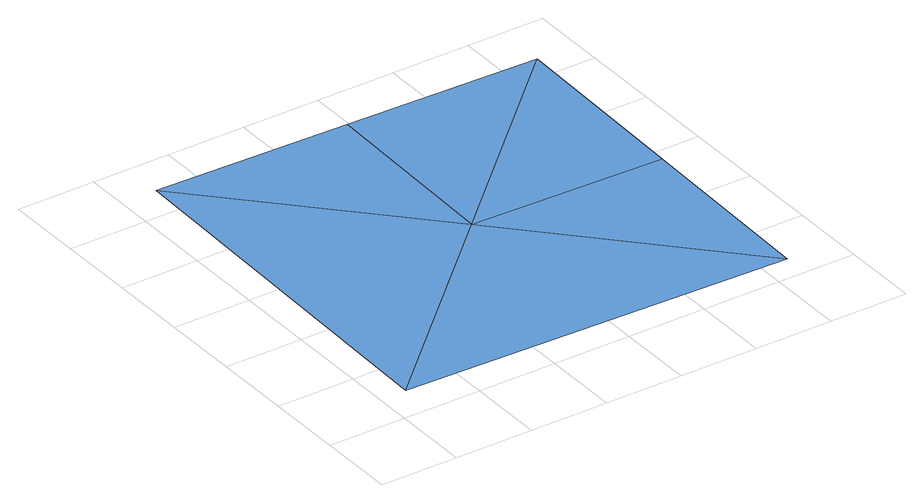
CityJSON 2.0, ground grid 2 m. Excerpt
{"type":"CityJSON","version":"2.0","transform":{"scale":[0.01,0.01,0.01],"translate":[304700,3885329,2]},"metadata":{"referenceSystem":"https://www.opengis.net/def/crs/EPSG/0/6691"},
"CityObjects":{
"waterbody1":{"type":"WaterBody","attributes":{"name":"静岡県第4次地震被害想定（元禄型関東地震）","種類":"3","津波浸水想定.浸水ランクフィールド":"Tsunami_rank.xml","津波浸水想定.浸水ランク":"1","class":"1140"},"geometry":[{"type":"MultiSurface","lod":"1","boundaries":[[[0,1,2]],[[1,0,3]],[[4,5,2]],[[2,6,0]],[[2,7,6]],[[5,7,2]],[[4,2,1]]]}]}
},
"vertices":[
[1082,568,13],[1094,1068,13],[582,581,13],[1095,1068,13],[595,1080,13],[94,1093,13],[1070,69,13],[69,94,13]
]}
